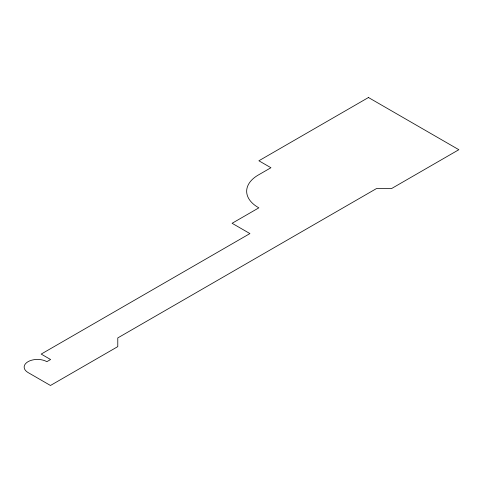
<?xml version="1.0" encoding="UTF-8"?>
<svg xmlns="http://www.w3.org/2000/svg" width="483" height="483" viewBox="0 0 483 483"><rect width="100%" height="100%" fill="white"/><g stroke="black" fill="none" stroke-linecap="round" stroke-linejoin="round"><path stroke-width="0.72" d="M368.457 97.518L258.882 160.779L270.933 167.734L257.705 175.371A39.872 23.021 0 0 0 258.852 207.841L232.1 223.285L249.922 233.579L41.188 354.087L50.6 359.521L46.863 361.676A13.307 7.68 0 0 0 28.05 361.676A13.307 7.68 0 0 0 28.05 372.538L50.467 385.482L117.78 346.619L117.78 337.925L376.48 188.569L391.538 188.569L458.85 149.706L368.457 97.518"/></g></svg>
